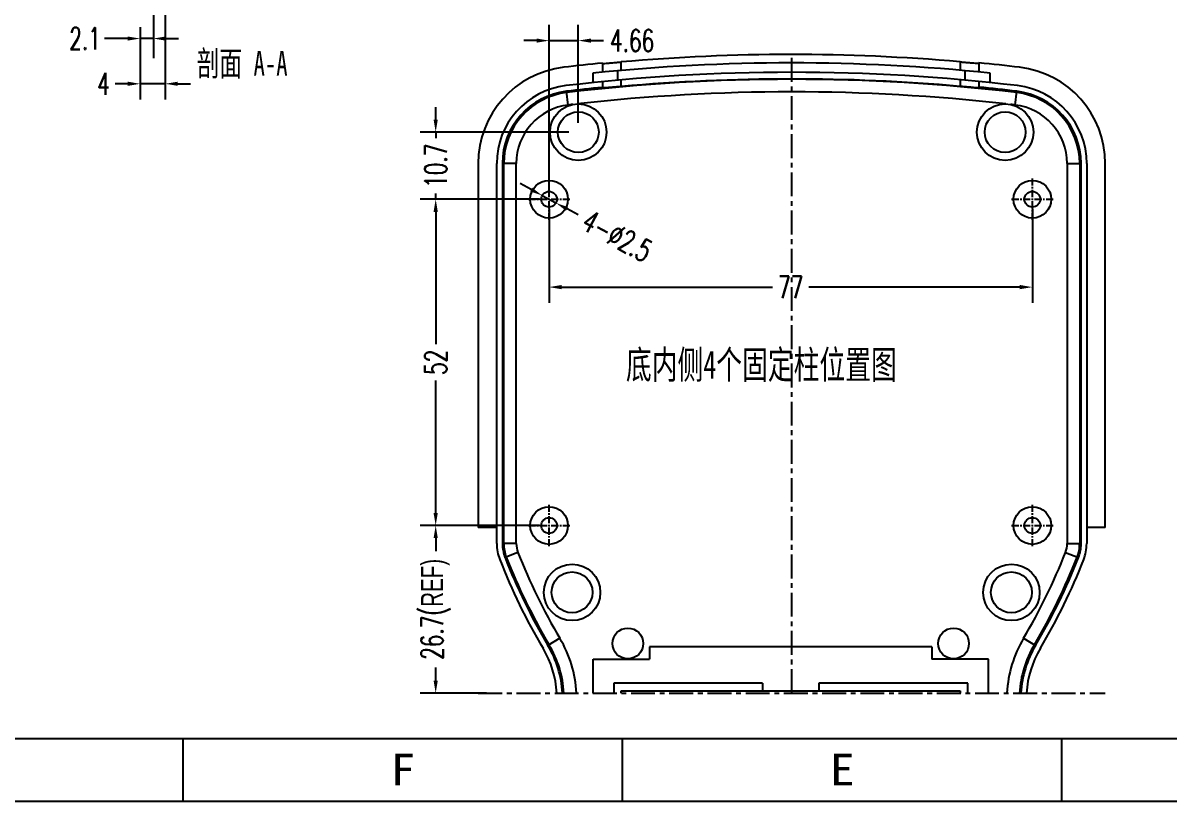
# Model space of a CAD drawing. Header units: millimetres. Extents: x 7503 to 9058, y 3855 to 4325.
# Drawn here: x 7651.8 to 7834.4, y 3855.4 to 3979.5 of the extents above; entities that cross this region are included whole.
import ezdxf
from ezdxf.enums import TextEntityAlignment as Align

# ---------------------------------------------------------------- set-up
doc = ezdxf.new("R2010")
doc.units = ezdxf.units.MM
doc.linetypes.add('CENTER', pattern=[0.6, 0.375, -0.075, 0.075, -0.075])
doc.linetypes.add('HIDDEN', pattern=[0.2, 0.1, -0.1])
doc.layers.add('02___PRT_ALL_AXES', color=7, linetype='Continuous')
doc.layers.add('DEFAULT_2', color=8, linetype='HIDDEN')
doc.styles.add('romans', font='romans.shx', dxfattribs={"width": 0.67, "bigfont": 'fangsong.shx'})
doc.styles.add('TEXTSTYLE_0', font='txt', dxfattribs={"width": 0.8})
doc.styles.add('xs', font='', dxfattribs={"width": 0.67})
doc.styles.get('xs').set_extended_font_data('NSimSun')
doc.dimstyles.new('MSTD', dxfattribs={"dimtxt": 3.5, "dimasz": 2, "dimexe": 2.5, "dimexo": 1.5, "dimgap": 1, "dimtad": 0, "dimdsep": 46, "dimtxsty": 'romans', "dimcen": 0, "dimclrd": 5, "dimclre": 5, "dimclrt": 3, "dimadec": 1, "dimazin": 0, "dimtfac": 0.5, "dimtmove": 0, "dimatfit": 3, "dimfxl": 0, "dimarcsym": 0})

# ---------------------------------------------------------------- blocks, each defined once
blk = doc.blocks.new('*D25')
at = {"color": 5, "lineweight": -2}
for p, q in [((10558.15, -891.52), (10558.15, -906.52)), ((10635.15, -891.52), (10635.15, -906.52)), ((10560.15, -904.02), (10593.75, -904.02)), ((10633.15, -904.02), (10599.55, -904.02))]:
    blk.add_line(p, q, dxfattribs=at)
at = {"color": 5}
for points in [[(10560.15, -903.68), (10560.15, -904.35), (10558.15, -904.02)], [(10633.15, -903.68), (10633.15, -904.35), (10635.15, -904.02)]]:
    blk.add_solid(points, dxfattribs=at)
at = {"layer": 'Defpoints', "color": 0}
for p in [(10558.15, -890.02), (10635.15, -890.02), (10635.15, -904.02)]:
    blk.add_point(p, dxfattribs=at)
at = {"color": 3, "insert": (10596.65, -904.02), "char_height": 3.5, "attachment_point": 5, "style": 'romans'}
blk.add_mtext('77', dxfattribs=at)
blk = doc.blocks.new('*D26')
at = {"color": 5, "lineweight": -2}
for p, q in [((10556.65, -890.02), (10537.59, -890.02)), ((10540.09, -892.02), (10540.09, -913.12)), ((10540.09, -940.02), (10540.09, -918.91)), ((10556.65, -942.02), (10537.59, -942.02))]:
    blk.add_line(p, q, dxfattribs=at)
at = {"color": 5}
for points in [[(10539.75, -892.02), (10540.42, -892.02), (10540.09, -890.02)], [(10539.75, -940.02), (10540.42, -940.02), (10540.09, -942.02)]]:
    blk.add_solid(points, dxfattribs=at)
at = {"layer": 'Defpoints', "color": 0}
for p in [(10558.15, -890.02), (10540.09, -942.02), (10558.15, -942.02)]:
    blk.add_point(p, dxfattribs=at)
at = {"color": 3, "insert": (10540.09, -916.02), "char_height": 3.5, "attachment_point": 5, "rotation": 90, "style": 'romans'}
blk.add_mtext('52', dxfattribs=at)
blk = doc.blocks.new('*D27')
at = {"color": 5, "lineweight": -2}
for p, q in [((10540.09, -877.33), (10540.09, -875.33)), ((10561.31, -879.33), (10537.59, -879.33)), ((10540.09, -879.33), (10540.09, -880.27)), ((10540.09, -890.03), (10540.09, -889.08)), ((10541.6, -890.03), (10537.59, -890.03)), ((10540.09, -892.03), (10540.09, -894.03))]:
    blk.add_line(p, q, dxfattribs=at)
at = {"color": 5}
for points in [[(10539.75, -877.33), (10540.42, -877.33), (10540.09, -879.33)], [(10539.75, -892.03), (10540.42, -892.03), (10540.09, -890.03)]]:
    blk.add_solid(points, dxfattribs=at)
at = {"layer": 'Defpoints', "color": 0}
for p in [(10562.81, -879.33), (10540.09, -890.03), (10543.1, -890.03)]:
    blk.add_point(p, dxfattribs=at)
at = {"color": 3, "insert": (10540.09, -884.68), "char_height": 3.5, "attachment_point": 5, "rotation": 90, "style": 'romans'}
blk.add_mtext('10.7', dxfattribs=at)
blk = doc.blocks.new('*D28')
at = {"color": 5, "lineweight": -2}
for p, q in [((10555.29, -888.48), (10553.53, -887.53)), ((10557.05, -889.42), (10559.25, -890.61)), ((10562.77, -892.51), (10561.01, -891.56))]:
    blk.add_line(p, q, dxfattribs=at)
at = {"color": 5}
for points in [[(10555.45, -888.18), (10555.13, -888.77), (10557.05, -889.42)], [(10561.17, -891.26), (10560.85, -891.85), (10559.25, -890.61)]]:
    blk.add_solid(points, dxfattribs=at)
at = {"layer": 'Defpoints', "color": 0}
for p in [(10557.05, -889.42), (10559.25, -890.61)]:
    blk.add_point(p, dxfattribs=at)
at = {"color": 3, "insert": (10569.01, -895.87), "char_height": 3.5, "attachment_point": 5, "rotation": 331.6892, "style": 'romans'}
blk.add_mtext('4-∅2.5', dxfattribs=at)
blk = doc.blocks.new('*D29')
at = {"color": 5, "lineweight": -2}
for p, q in [((10556.65, -942.02), (10537.59, -942.02)), ((10540.09, -944.02), (10540.09, -946.08)), ((10540.09, -966.72), (10540.09, -964.65)), ((10548.18, -968.72), (10537.59, -968.72))]:
    blk.add_line(p, q, dxfattribs=at)
at = {"color": 5}
for points in [[(10539.75, -944.02), (10540.42, -944.02), (10540.09, -942.02)], [(10539.75, -966.72), (10540.42, -966.72), (10540.09, -968.72)]]:
    blk.add_solid(points, dxfattribs=at)
at = {"layer": 'Defpoints', "color": 0}
for p in [(10558.15, -942.02), (10540.09, -968.72), (10549.68, -968.72)]:
    blk.add_point(p, dxfattribs=at)
at = {"color": 3, "insert": (10540.09, -955.37), "char_height": 3.5, "attachment_point": 5, "rotation": 90, "style": 'romans'}
blk.add_mtext('26.7({\\fArial|b0|i0|c0|p32;REF)}', dxfattribs=at)
blk = doc.blocks.new('SUN_6HWZ35TKK40GSGJE8VEUYAXIAKM')
at = {"color": 7, "linetype": 'Continuous'}
for p, q in [((-584, 10), (-10, 10)), ((-420, 0), (-420, 10)), ((-350, 0), (-350, 10)), ((-280, 0), (-280, 10)), ((-594, 0), (0, 0))]:
    blk.add_line(p, q, dxfattribs=at)
at = {"color": 2, "linetype": 'Continuous', "style": 'TEXTSTYLE_0', "width": 1.2}
for s, p, p2 in [('F', (-386.99, 2.53), (-382.99, 2.53)), ('E', (-316.99, 2.53), (-312.99, 2.53))]:
    blk.add_text(s, height=5, dxfattribs=at).set_placement(p, p2, align=Align.FIT)
blk = doc.blocks.new('*D32')
at = {"color": 5, "lineweight": -2}
for p, q in [((7735.61, 3952.86), (7735.61, 3979.14)), ((7740.27, 3963.55), (7740.27, 3979.14)), ((7733.61, 3976.64), (7731.61, 3976.64)), ((7735.61, 3976.64), (7740.27, 3976.64)), ((7742.27, 3976.64), (7744.27, 3976.64))]:
    blk.add_line(p, q, dxfattribs=at)
at = {"color": 5}
for points in [[(7733.61, 3976.98), (7733.61, 3976.31), (7735.61, 3976.64)], [(7742.27, 3976.98), (7742.27, 3976.31), (7740.27, 3976.64)]]:
    blk.add_solid(points, dxfattribs=at)
at = {"layer": 'Defpoints', "color": 0}
for p in [(7740.27, 3976.64), (7740.27, 3962.05), (7735.61, 3951.36)]:
    blk.add_point(p, dxfattribs=at)
at = {"color": 3, "insert": (7748.84, 3976.64), "char_height": 3.5, "attachment_point": 5, "style": 'romans'}
blk.add_mtext('4.66', dxfattribs=at)
blk = doc.blocks.new('*D35')
at = {"color": 5, "lineweight": -2}
for p, q in [((7670.46, 3978.78), (7670.46, 3974.47)), ((7672.56, 3978.78), (7672.56, 3974.47)), ((7668.46, 3976.97), (7664.8, 3976.97)), ((7672.56, 3976.97), (7670.46, 3976.97)), ((7674.56, 3976.97), (7676.56, 3976.97))]:
    blk.add_line(p, q, dxfattribs=at)
at = {"color": 5}
for points in [[(7668.46, 3977.3), (7668.46, 3976.64), (7670.46, 3976.97)], [(7674.56, 3977.3), (7674.56, 3976.64), (7672.56, 3976.97)]]:
    blk.add_solid(points, dxfattribs=at)
at = {"layer": 'Defpoints', "color": 0}
for p in [(7670.46, 3980.28), (7672.56, 3980.28), (7672.56, 3976.97)]:
    blk.add_point(p, dxfattribs=at)
at = {"color": 3, "insert": (7661.67, 3976.97), "char_height": 3.5, "attachment_point": 5, "style": 'romans'}
blk.add_mtext('2.1', dxfattribs=at)
blk = doc.blocks.new('*D64')
at = {"layer": '02___PRT_ALL_AXES', "color": 5, "lineweight": -2}
for p, q in [((7670.46, 3978.41), (7670.46, 3967.26)), ((7674.46, 3978.41), (7674.46, 3967.26)), ((7668.46, 3969.76), (7666.46, 3969.76)), ((7674.46, 3969.76), (7670.46, 3969.76)), ((7676.46, 3969.76), (7678.46, 3969.76))]:
    blk.add_line(p, q, dxfattribs=at)
at = {"layer": '02___PRT_ALL_AXES', "color": 5}
for points in [[(7668.46, 3970.1), (7668.46, 3969.43), (7670.46, 3969.76)], [(7676.46, 3970.1), (7676.46, 3969.43), (7674.46, 3969.76)]]:
    blk.add_solid(points, dxfattribs=at)
at = {"layer": 'Defpoints', "color": 0}
for p in [(7670.46, 3979.91), (7674.46, 3979.91), (7674.46, 3969.76)]:
    blk.add_point(p, dxfattribs=at)
at = {"layer": '02___PRT_ALL_AXES', "color": 3, "insert": (7664.62, 3969.76), "char_height": 3.5, "attachment_point": 5, "style": 'romans'}
blk.add_mtext('4', dxfattribs=at)

msp = doc.modelspace()

# ---------------------------------------------------------------- linework, layer by layer
at = {"color": 2}
msp.add_line((7672.56, 3994.381), (7672.56, 3973.861), dxfattribs=at)
at = {"color": 7, "linetype": 'Continuous'}
for p, q in [((7744.108, 3973.06), (7744.108, 3971.608)), ((7746.572, 3970.334), (7746.572, 3971.84)), ((7747.108, 3971.888), (7747.108, 3973.235)), ((7801.108, 3973.263), (7801.108, 3971.916)), ((7801.872, 3971.848), (7801.872, 3970.342)), ((7804.108, 3971.639), (7804.108, 3973.091)), ((7742.572, 3971.453), (7742.572, 3969.945)), ((7744.108, 3970.1), (7744.108, 3969.084)), ((7747.108, 3969.319), (7747.108, 3970.382)), ((7801.108, 3970.41), (7801.108, 3969.347)), ((7804.108, 3969.115), (7804.108, 3970.132)), ((7805.872, 3969.954), (7805.872, 3971.462)), ((7738.666, 3966.378), (7738.407, 3968.577)), ((7809.868, 3966.378), (7810.128, 3968.577)), ((7724.322, 3957.057), (7724.322, 3899.051)), ((7727.268, 3896.488), (7727.268, 3957.057)), ((7728.168, 3957.057), (7728.168, 3896.488)), ((7730.382, 3957.057), (7728.168, 3957.057)), ((7728.382, 3896.488), (7728.382, 3957.057)), ((7730.382, 3896.488), (7730.382, 3957.057)), ((7818.153, 3957.057), (7818.153, 3896.488)), ((7818.153, 3957.057), (7820.367, 3957.057)), ((7820.153, 3957.057), (7820.153, 3896.488)), ((7820.367, 3896.488), (7820.367, 3957.057)), ((7821.267, 3957.057), (7821.267, 3896.488)), ((7824.212, 3899.051), (7824.212, 3957.057)), ((7726.629, 3899.051), (7724.322, 3899.051)), ((7824.212, 3899.051), (7821.905, 3899.051)), ((7730.382, 3896.488), (7728.168, 3896.488)), ((7818.153, 3896.488), (7820.367, 3896.488)), ((7730.649, 3895.072), (7728.587, 3894.266)), ((7817.886, 3895.072), (7819.948, 3894.266)), ((7737.328, 3881.387), (7735.424, 3880.258)), ((7811.207, 3881.387), (7813.111, 3880.258)), ((7751.608, 3880.014), (7751.608, 3878.064)), ((7796.608, 3880.014), (7751.608, 3880.014)), ((7796.608, 3880.014), (7796.608, 3878.064)), ((7742.608, 3872.67), (7742.608, 3878.064)), ((7742.608, 3878.064), (7751.608, 3878.064)), ((7805.608, 3878.064), (7796.608, 3878.064)), ((7805.608, 3872.67), (7805.608, 3878.064)), ((7745.908, 3874.214), (7745.908, 3872.67)), ((7769.608, 3874.214), (7745.908, 3874.214)), ((7769.608, 3874.214), (7769.608, 3873.014)), ((7778.608, 3874.214), (7778.608, 3873.014)), ((7802.308, 3874.214), (7778.608, 3874.214)), ((7802.308, 3872.67), (7802.308, 3874.214)), ((7747.108, 3872.67), (7747.108, 3873.014)), ((7747.108, 3873.014), (7801.108, 3873.014)), ((7801.108, 3873.014), (7801.108, 3872.67))]:
    msp.add_line(p, q, dxfattribs=at)
for centre in [(7735.608, 3951.361), (7812.608, 3951.361), (7735.608, 3899.361), (7812.608, 3899.361)]:
    msp.add_circle(centre, 1.25)
for centre, radius, start, end in [((7774.267, 3664.988), 309.441, 85.02402, 95.03533), ((7739.767, 3957.057), 15.445, 96.73671, 180), ((7774.267, 3664.988), 309.545, 95.59133, 96.73671), ((7774.267, 3664.988), 308.1, 84.11221, 95.90461), ((7774.267, 3664.988), 309.545, 83.26329, 84.46806), ((7808.767, 3957.057), 15.445, 0, 83.26329), ((7774.267, 3664.988), 306.6, 83.26329, 96.73671), ((7774.267, 3664.988), 305.485, 83.26329, 96.73671), ((7774.267, 3664.988), 305.541, 84.96034, 95.09978), ((7739.767, 3957.057), 12.5, 96.73671, 180), ((7739.767, 3957.057), 11.6, 96.73671, 180), ((7739.767, 3957.057), 11.385, 96.73671, 180), ((7774.267, 3664.988), 305.7, 95.66189, 96.73671), ((7774.267, 3664.988), 305.7, 83.26329, 84.39825), ((7808.767, 3957.057), 11.385, 0, 83.26329), ((7808.767, 3957.057), 11.6, 0, 83.26329), ((7808.767, 3957.057), 12.5, 0, 83.26329), ((7739.767, 3957.057), 9.386, 96.73671, 180), ((7808.767, 3957.057), 9.386, 0, 83.26329), ((7726.629, 3894.054), 4.996, 82.65592, 89.99973), ((7821.905, 3894.054), 4.996, 90.00027, 97.34408), ((7734.267, 3896.488), 7, 180, 201.36295), ((7734.267, 3896.488), 6.1, 180, 201.36295), ((7734.267, 3896.488), 5.885, 180, 201.36295), ((7734.267, 3896.488), 3.886, 180, 201.36295), ((7814.267, 3896.488), 3.886, 338.63705, 0), ((7814.267, 3896.488), 5.885, 338.63705, 0), ((7814.267, 3896.488), 6.1, 338.63705, 0), ((7814.267, 3896.488), 7, 338.63705, 0), ((7818.084, 3929.272), 97, 201.36295, 210.66664), ((7818.084, 3929.272), 96.1, 201.36295, 210.66664), ((7818.084, 3929.272), 95.885, 201.36295, 210.66664), ((7818.084, 3929.272), 93.886, 201.36295, 210.66664), ((7730.451, 3929.272), 93.886, 329.33336, 338.63705), ((7730.451, 3929.272), 95.885, 329.33336, 338.63705), ((7730.451, 3929.272), 96.1, 329.33336, 338.63705), ((7730.451, 3929.272), 97, 329.33336, 338.63705), ((7720.887, 3871.638), 19.114, 3.09569, 30.66664), ((7827.648, 3871.638), 19.114, 149.33336, 176.90431), ((7720.887, 3871.638), 16, 3.69892, 30.66664), ((7720.887, 3871.638), 16.9, 3.50169, 30.66664), ((7720.887, 3871.638), 17.115, 3.45782, 30.66664), ((7827.648, 3871.638), 17.115, 149.33336, 176.54218), ((7827.648, 3871.638), 16.9, 149.33336, 176.49831), ((7827.648, 3871.638), 16, 149.33336, 176.30108)]:
    msp.add_arc(centre, radius, start, end, dxfattribs=at)
for points, start_tangent, end_tangent in [([(7744.108, 3973.003), (7744.208, 3973.001)], (0, -1), (0.9653002, 0.2611426)), ([(7744.208, 3973.001), (7744.511, 3973.019), (7744.985, 3973.054), (7745.603, 3973.105), (7746.335, 3973.167), (7747.108, 3973.235)], (0.9653002, 0.2611426), (0.9961408, 0.08777)), ([(7801.108, 3973.263), (7801.881, 3973.196), (7802.612, 3973.135), (7803.23, 3973.085), (7803.704, 3973.049), (7804.007, 3973.032), (7804.108, 3973.034)], (0.9962312, -0.086738), (0, 1)), ([(7747.108, 3969.319), (7746.335, 3969.251), (7745.603, 3969.187), (7744.985, 3969.136), (7744.511, 3969.1), (7744.208, 3969.082), (7744.108, 3969.084)], (-0.9960414, -0.0888905), (0, 1)), ([(7804.007, 3969.113), (7803.705, 3969.131), (7803.23, 3969.167), (7802.612, 3969.217), (7801.881, 3969.28), (7801.108, 3969.347)], (-0.9652526, 0.2613188), (-0.9961341, 0.0878453)), ([(7804.108, 3969.115), (7804.007, 3969.113)], (0, -1), (-0.9652525, 0.2613188))]:
    msp.add_spline(points, degree=3, dxfattribs=dict(at, start_tangent=start_tangent, end_tangent=end_tangent))
at = {"layer": '02___PRT_ALL_AXES', "color": 6}
msp.add_line((7674.46, 3989.78), (7674.46, 3974.271), dxfattribs=at)
at = {"layer": '02___PRT_ALL_AXES', "color": 1, "linetype": 'CENTER', "ltscale": 10.148828}
for p, q in [((7774.267, 3872.67), (7774.267, 3974.429)), ((7724.322, 3872.67), (7824.212, 3872.67))]:
    msp.add_line(p, q, dxfattribs=at)
at = {"layer": '02___PRT_ALL_AXES', "color": 7, "linetype": 'Continuous'}
for centre, radius in [((7740.267, 3962.05), 4.5), ((7808.267, 3962.05), 4.5), ((7740.267, 3962.05), 3.25), ((7808.267, 3962.05), 3.25), ((7735.608, 3951.361), 3), ((7812.608, 3951.361), 3), ((7735.608, 3899.361), 3), ((7812.608, 3899.361), 3), ((7739.267, 3888.712), 4.5), ((7739.267, 3888.712), 3.25), ((7809.267, 3888.712), 4.5), ((7809.267, 3888.712), 3.25), ((7748.158, 3880.564), 2.45), ((7800.058, 3880.564), 2.45)]:
    msp.add_circle(centre, radius, dxfattribs=at)
for start, end in [(83.54312, 96.45688), (96.60177, 96.73671), (83.26329, 83.39823)]:
    msp.add_arc((7774.267, 3664.988), 303.486, start, end, dxfattribs=at)
at = {"layer": 'DEFAULT_2', "color": 1, "linetype": 'CENTER', "ltscale": 3.048}
for p, q in [((7735.608, 3948.061), (7735.608, 3954.661)), ((7812.608, 3948.061), (7812.608, 3954.661)), ((7732.308, 3951.361), (7738.908, 3951.361)), ((7809.308, 3951.361), (7815.908, 3951.361)), ((7735.608, 3896.061), (7735.608, 3902.661)), ((7812.608, 3896.061), (7812.608, 3902.661)), ((7732.308, 3899.361), (7738.908, 3899.361)), ((7809.308, 3899.361), (7815.908, 3899.361))]:
    msp.add_line(p, q, dxfattribs=at)

# ---------------------------------------------------------------- block references
msp.add_blockref('SUN_6HWZ35TKK40GSGJE8VEUYAXIAKM', (8097.309, 3855.448))

# ---------------------------------------------------------------- texts
at = {"color": 6, "style": 'xs', "width": 0.67}
msp.add_text('底内侧4个固定柱位置图', height=4.5, dxfattribs=at).set_placement((7769.436, 3922.754), align=Align.CENTER)
at = {"color": 2, "linetype": 'Continuous', "insert": (7679.46, 3975.003), "char_height": 3.9688, "width": 19.05, "attachment_point": 1, "line_spacing_factor": 0.9, "style": 'xs'}
msp.add_mtext('剖面 A-A', dxfattribs=at)

# ---------------------------------------------------------------- dimensions: what is measured, and where the dimension line sits
at = {"color": 7}
dim = msp.add_linear_dim(base=(7672.56, 3976.969), p1=(7670.46, 3980.281), p2=(7672.56, 3980.281), dimstyle='MSTD', dxfattribs=at)
dim.commit()
dim.dimension.update_dxf_attribs({"geometry": '*D35', "text_midpoint": (7661.674, 3976.969), "dimtype": 160})
at = {"color": 2}
dim = msp.add_linear_dim(base=(7740.267, 3976.645), p1=(7735.608, 3951.361), p2=(7740.267, 3962.05), dimstyle='MSTD', dxfattribs=at)
dim.commit()
dim.dimension.update_dxf_attribs({"geometry": '*D32', "text_midpoint": (7748.841, 3976.645)})
for base, p1, p2, picture, middle in [((7717.542, 3951.351), (7740.267, 3962.05), (7720.553, 3951.351), '*D27', (7717.542, 3956.701)), ((7717.542, 3899.361), (7735.608, 3951.361), (7735.608, 3899.361), '*D26', (7717.542, 3925.361))]:
    dim = msp.add_linear_dim(base=base, p1=p1, p2=p2, angle=90, dimstyle='MSTD')
    dim.commit()
    dim.dimension.update_dxf_attribs({"geometry": picture, "text_midpoint": middle, "insert": (-2822.543, 4841.378)})
dim = msp.add_diameter_dim_2p(p1=(7734.507, 3951.954), p2=(7736.708, 3950.768), text='4-<>', dimstyle='MSTD')
dim.commit()
dim.dimension.update_dxf_attribs({"geometry": '*D28', "text_midpoint": (7746.468, 3945.511), "insert": (-2822.543, 4841.378)})
dim = msp.add_linear_dim(base=(7812.608, 3937.36), p1=(7735.608, 3951.361), p2=(7812.608, 3951.361), dimstyle='MSTD')
dim.commit()
dim.dimension.update_dxf_attribs({"geometry": '*D25', "text_midpoint": (7774.108, 3937.36), "dimtype": 128, "insert": (-2822.543, 4841.378)})
dim = msp.add_linear_dim(base=(7717.542, 3872.66), p1=(7735.608, 3899.361), p2=(7727.141, 3872.66), angle=90, text='<>({\\fArial|b0|i0|c0|p32;REF)}', dimstyle='MSTD')
dim.commit()
dim.dimension.update_dxf_attribs({"geometry": '*D29', "text_midpoint": (7717.542, 3886.011), "insert": (-2822.543, 4841.378)})
at = {"layer": '02___PRT_ALL_AXES', "color": 6}
dim = msp.add_linear_dim(base=(7674.46, 3969.764), p1=(7670.46, 3979.915), p2=(7674.46, 3979.915), dimstyle='MSTD', dxfattribs=at)
dim.commit()
dim.dimension.update_dxf_attribs({"geometry": '*D64', "text_midpoint": (7664.623, 3969.764), "dimtype": 160})

doc.saveas('drawing.dxf')
